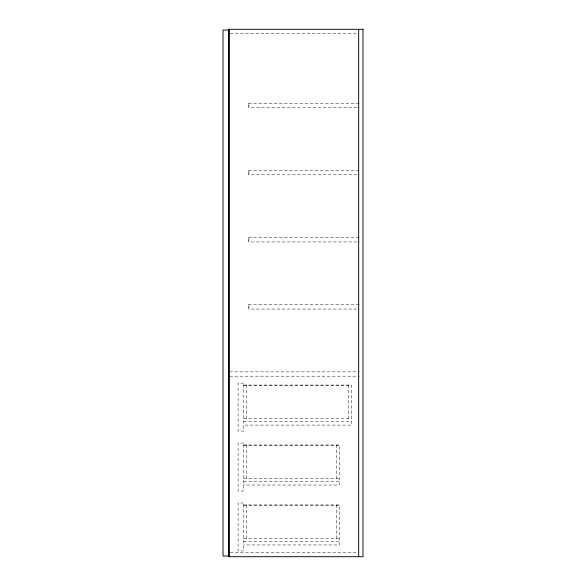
<?xml version="1.0" encoding="UTF-8"?>
<svg xmlns="http://www.w3.org/2000/svg" width="586" height="586" viewBox="0 0 586 586"><rect width="100%" height="100%" fill="white"/><g stroke="black" fill="none" stroke-linecap="round" stroke-linejoin="round"><path stroke-width="0.44" stroke-dasharray="2.93 2.2" d="M230.144 33.614L358.683 33.614M359.167 103.378L248.413 103.378L248.413 107.692L359.167 107.692M359.167 170.497L248.413 170.497L248.413 174.811L359.167 174.811M359.167 237.623L248.413 237.623L248.413 241.937L359.167 241.937M359.167 304.749L248.413 304.749L248.413 309.064L359.167 309.064M229.712 371.868L359.167 371.868M229.712 376.183L359.167 376.183M243.615 385.053L351.49 385.053L351.49 425.092L243.615 425.092M243.615 385.537L351.49 385.537M243.615 418.616L351.49 418.616M243.615 421.495L351.49 421.495M243.615 444.986L339.506 444.986L339.506 485.025L243.615 485.025M243.615 445.47L339.506 445.47M243.615 478.55L339.506 478.55M243.615 481.428L339.506 481.428M243.615 504.92L339.506 504.92L339.506 544.951L243.615 544.951M243.615 505.396L339.506 505.396M243.615 538.483L339.506 538.483M243.615 541.354L339.506 541.354M230.144 552.386L358.683 552.386M348.619 385.053L348.619 418.616M336.628 444.986L336.628 478.55M336.628 504.92L336.628 538.483M248.889 103.378L248.889 107.692M248.889 170.497L248.889 174.811M248.889 237.623L248.889 241.937M248.889 304.749L248.889 309.064M246.494 385.053L246.494 418.616M246.494 444.986L246.494 478.55M246.494 504.92L246.494 538.483M243.615 383.134L238.099 383.134L238.099 431.084L243.615 431.084L243.615 383.134M243.615 443.067L238.099 443.067L238.099 491.017L243.615 491.017L243.615 443.067M243.615 503L238.099 503L238.099 550.95L243.615 550.95L243.615 503"/><path stroke-width="0.88" d="M358.683 29.3L358.683 556.7M229.236 29.3L229.236 556.7M362.998 29.3L228.752 29.3L228.752 556.7L362.998 556.7L362.998 29.3M228.511 30.018L223.002 30.018L223.002 555.982L228.511 555.982L228.511 30.018"/></g></svg>
